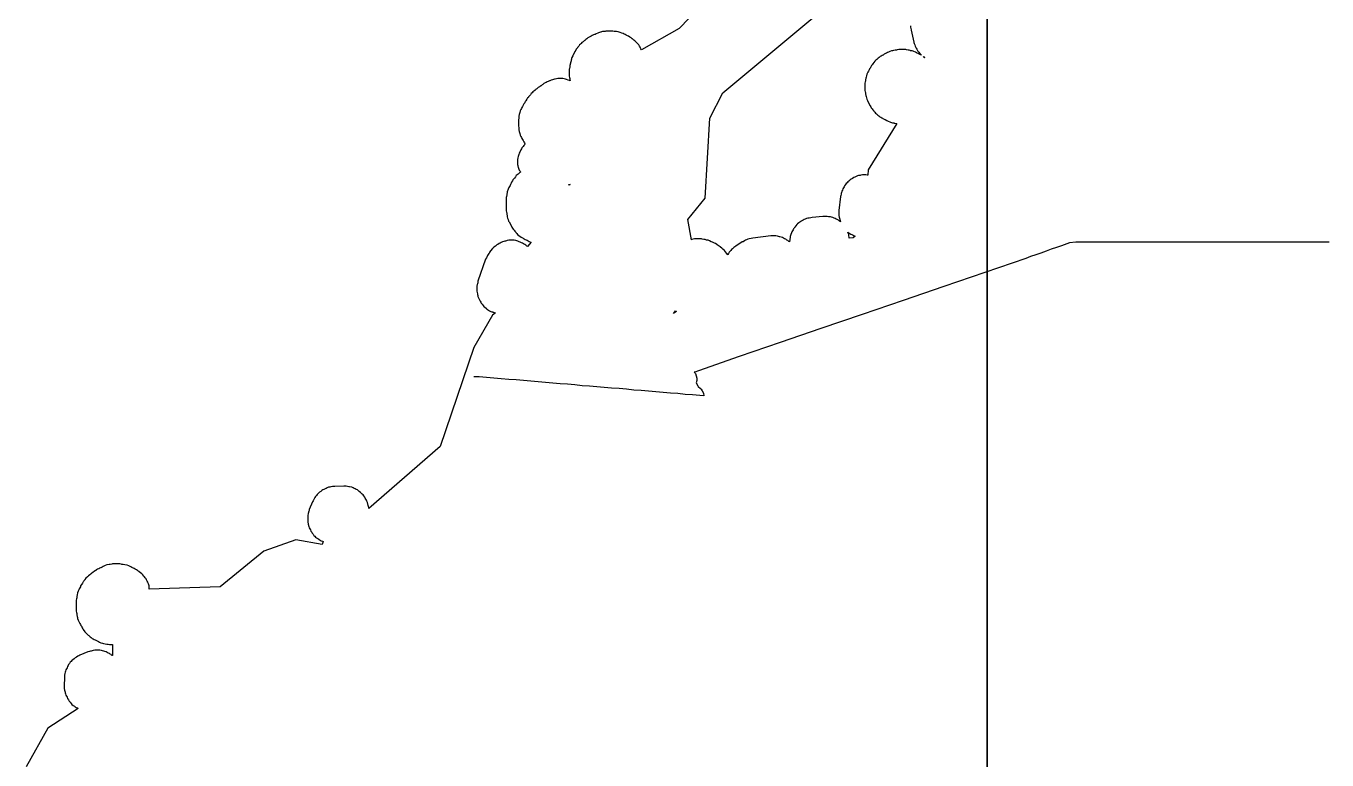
# Model space of a CAD drawing. Header units: metres. Extents: x 0 to 1325, y -1 to 773.
# Drawn here: x 215.29 to 263.19, y 248.19 to 275.21 of the extents above; entities that cross this region are included whole.
import ezdxf

# ---------------------------------------------------------------- set-up
doc = ezdxf.new("R2010")
doc.units = ezdxf.units.M

msp = doc.modelspace()

# ---------------------------------------------------------------- linework, layer by layer
at = {"layer": 'CUT'}
for points in [[(250.68, 210.048), (250.68, 280.268)], [(250.68, 280.268), (250.68, 210.048)], [(242.67, 278.558), (239.34, 275.118), (237.95, 274.328), (237.93, 274.368), (237.92, 274.388), (237.9, 274.428), (237.88, 274.468), (237.85, 274.508), (237.82, 274.548), (237.79, 274.578), (237.77, 274.598), (237.74, 274.628), (237.71, 274.658), (237.67, 274.688), (237.62, 274.728), (237.61, 274.738), (237.57, 274.768), (237.55, 274.778), (237.52, 274.798), (237.47, 274.828), (237.43, 274.848), (237.39, 274.868), (237.35, 274.888), (237.31, 274.908), (237.28, 274.928), (237.23, 274.948), (237.17, 274.968), (237.09, 274.988), (237.03, 274.998), (237, 274.998), (236.98, 274.998), (236.95, 275.008), (236.9, 275.018), (236.86, 275.018), (236.68, 275.018), (236.64, 275.018), (236.61, 275.008), (236.55, 274.998), (236.51, 274.998), (236.48, 274.988), (236.46, 274.978), (236.44, 274.978), (236.4, 274.968), (236.37, 274.958), (236.34, 274.948), (236.28, 274.918), (236.24, 274.898), (236.22, 274.888), (236.19, 274.878), (236.14, 274.858), (236.1, 274.838), (235.98, 274.768), (235.94, 274.738), (235.9, 274.708), (235.86, 274.678), (235.85, 274.668), (235.8, 274.628), (235.76, 274.598), (235.73, 274.568), (235.7, 274.538), (235.67, 274.508), (235.64, 274.468), (235.6, 274.418), (235.59, 274.408), (235.56, 274.368), (235.55, 274.348), (235.53, 274.318), (235.5, 274.268), (235.42, 274.108), (235.39, 274.048), (235.38, 274.018), (235.37, 273.988), (235.36, 273.948), (235.36, 273.928), (235.35, 273.888), (235.33, 273.798), (235.32, 273.788), (235.31, 273.748), (235.31, 273.708), (235.3, 273.648), (235.29, 273.618), (235.29, 273.578), (235.29, 273.398), (235.29, 273.358), (235.3, 273.308), (235.31, 273.278), (235.31, 273.258), (235.31, 273.228), (235.32, 273.188), (235.3, 273.198), (235.25, 273.218), (235.19, 273.238), (235.15, 273.248), (235.11, 273.258), (235.05, 273.268), (235, 273.268), (234.91, 273.268), (234.87, 273.268), (234.82, 273.258), (234.77, 273.248), (234.75, 273.248), (234.71, 273.238), (234.67, 273.228), (234.62, 273.208), (234.6, 273.198), (234.58, 273.188), (234.56, 273.188), (234.51, 273.168), (234.48, 273.148), (234.44, 273.128), (234.41, 273.118), (234.36, 273.088), (234.32, 273.058), (234.3, 273.038), (234.28, 273.028), (234.26, 273.008), (234.25, 272.998), (234.23, 272.988), (234.22, 272.988), (234.19, 272.968), (234.15, 272.938), (234.14, 272.928), (234.1, 272.898), (234.06, 272.878), (234.06, 272.868), (234.05, 272.858), (234.04, 272.848), (234.03, 272.848), (234.02, 272.838), (233.99, 272.808), (233.95, 272.778), (233.92, 272.748), (233.89, 272.718), (233.86, 272.678), (233.85, 272.658), (233.83, 272.638), (233.82, 272.628), (233.82, 272.618), (233.79, 272.598), (233.79, 272.588), (233.78, 272.578), (233.77, 272.558), (233.76, 272.558), (233.73, 272.518), (233.71, 272.478), (233.71, 272.468), (233.7, 272.468), (233.7, 272.458), (233.7, 272.448), (233.68, 272.438), (233.67, 272.418), (233.66, 272.398), (233.65, 272.378), (233.64, 272.368), (233.62, 272.338), (233.59, 272.288), (233.57, 272.248), (233.55, 272.208), (233.53, 272.168), (233.51, 272.138), (233.49, 272.088), (233.47, 272.028), (233.45, 271.948), (233.44, 271.888), (233.44, 271.858), (233.44, 271.838), (233.43, 271.808), (233.42, 271.758), (233.42, 271.718), (233.42, 271.558), (233.42, 271.518), (233.43, 271.468), (233.44, 271.438), (233.44, 271.418), (233.44, 271.388), (233.45, 271.328), (233.47, 271.248), (233.49, 271.188), (233.51, 271.138), (233.53, 271.108), (233.55, 271.068), (233.57, 271.028), (233.59, 270.988), (233.62, 270.948), (233.62, 270.938), (233.64, 270.908), (233.66, 270.868), (233.67, 270.858), (233.65, 270.848), (233.62, 270.808), (233.59, 270.768), (233.57, 270.748), (233.55, 270.718), (233.53, 270.688), (233.51, 270.648), (233.47, 270.568), (233.45, 270.528), (233.43, 270.478), (233.42, 270.438), (233.41, 270.398), (233.4, 270.358), (233.39, 270.298), (233.39, 270.248), (233.39, 270.158), (233.39, 270.108), (233.4, 270.068), (233.4, 270.048), (233.41, 270.018), (233.41, 270.008), (233.42, 269.978), (233.43, 269.938), (233.45, 269.898), (233.48, 269.858), (233.5, 269.828), (233.47, 269.808), (233.46, 269.798), (233.41, 269.758), (233.37, 269.728), (233.34, 269.698), (233.31, 269.658), (233.27, 269.608), (233.26, 269.598), (233.23, 269.558), (233.22, 269.538), (233.2, 269.508), (233.17, 269.458), (233.15, 269.418), (233.13, 269.378), (233.11, 269.338), (233.09, 269.298), (233.07, 269.258), (233.04, 269.198), (233.03, 269.168), (233.02, 269.138), (233.01, 269.098), (233.01, 269.078), (233, 269.058), (232.99, 269.028), (232.99, 268.988), (232.98, 268.928), (232.97, 268.898), (232.97, 268.858), (232.97, 268.448), (232.97, 268.408), (232.98, 268.358), (232.99, 268.328), (232.99, 268.308), (232.99, 268.278), (233, 268.218), (233.01, 268.178), (233.02, 268.138), (233.04, 268.078), (233.06, 268.028), (233.08, 267.998), (233.16, 267.838), (233.18, 267.798), (233.2, 267.768), (233.23, 267.728), (233.26, 267.688), (233.29, 267.658), (233.3, 267.638), (233.32, 267.618), (233.33, 267.608), (233.36, 267.568), (233.39, 267.538), (233.44, 267.498), (233.52, 267.438), (233.55, 267.418), (233.59, 267.398), (233.62, 267.378), (233.63, 267.368), (233.67, 267.348), (233.7, 267.338), (233.71, 267.338), (233.74, 267.318), (233.78, 267.298), (233.82, 267.278), (233.88, 267.248), (233.89, 267.248), (233.75, 267.088), (233.74, 267.098), (233.73, 267.108), (233.69, 267.138), (233.65, 267.168), (233.61, 267.188), (233.57, 267.208), (233.53, 267.228), (233.49, 267.248), (233.45, 267.268), (233.4, 267.288), (233.36, 267.298), (233.32, 267.308), (233.26, 267.318), (233.21, 267.318), (233.12, 267.318), (233.07, 267.318), (233.01, 267.308), (232.98, 267.298), (232.94, 267.288), (232.92, 267.288), (232.88, 267.278), (232.83, 267.258), (232.79, 267.238), (232.75, 267.218), (232.71, 267.198), (232.66, 267.168), (232.63, 267.148), (232.61, 267.138), (232.57, 267.108), (232.52, 267.068), (232.49, 267.038), (232.47, 267.018), (232.39, 266.928), (232.37, 266.898), (232.36, 266.878), (232.35, 266.868), (232.35, 266.858), (232.33, 266.838), (232.33, 266.828), (232.3, 266.798), (232.28, 266.758), (232.24, 266.678), (232.21, 266.628), (231.93, 265.818), (231.92, 265.758), (231.91, 265.718), (231.9, 265.688), (231.89, 265.628), (231.89, 265.578), (231.89, 265.488), (231.89, 265.448), (231.9, 265.398), (231.91, 265.348), (231.91, 265.328), (231.92, 265.288), (231.93, 265.248), (231.95, 265.198), (231.97, 265.158), (232.01, 265.078), (232.03, 265.038), (232.05, 265.008), (232.08, 264.968), (232.12, 264.918), (232.15, 264.888), (232.18, 264.858), (232.23, 264.818), (232.24, 264.808), (232.25, 264.798), (232.28, 264.768), (232.32, 264.748), (232.36, 264.718), (232.4, 264.698), (232.44, 264.688), (232.46, 264.688), (232.48, 264.678), (232.5, 264.668), (232.55, 264.648), (232.57, 264.648), (232.46, 264.568), (231.78, 263.378), (230.54, 259.728), (227.91, 257.448), (227.91, 257.468), (227.9, 257.518), (227.89, 257.558), (227.89, 257.568), (227.88, 257.598), (227.88, 257.608), (227.86, 257.668), (227.84, 257.718), (227.82, 257.748), (227.8, 257.788), (227.78, 257.828), (227.76, 257.868), (227.73, 257.908), (227.7, 257.948), (227.67, 257.978), (227.61, 258.038), (227.56, 258.078), (227.52, 258.108), (227.49, 258.128), (227.45, 258.148), (227.41, 258.168), (227.37, 258.188), (227.33, 258.208), (227.28, 258.228), (227.2, 258.248), (227.18, 258.248), (227.13, 258.258), (227.08, 258.268), (227.04, 258.268), (227, 258.268), (226.99, 258.268), (226.66, 258.258), (226.62, 258.258), (226.57, 258.258), (226.51, 258.248), (226.47, 258.238), (226.43, 258.228), (226.38, 258.208), (226.34, 258.188), (226.3, 258.168), (226.26, 258.148), (226.22, 258.128), (226.18, 258.108), (226.14, 258.078), (226.1, 258.048), (226.07, 258.018), (226.04, 257.988), (226.01, 257.958), (225.98, 257.928), (225.95, 257.888), (225.92, 257.848), (225.9, 257.808), (225.86, 257.728), (225.84, 257.698), (225.72, 257.408), (225.71, 257.378), (225.7, 257.348), (225.68, 257.268), (225.68, 257.248), (225.67, 257.198), (225.66, 257.148), (225.66, 257.108), (225.66, 257.028), (225.66, 256.988), (225.67, 256.938), (225.68, 256.888), (225.68, 256.868), (225.7, 256.788), (225.72, 256.738), (225.74, 256.698), (225.76, 256.658), (225.78, 256.618), (225.8, 256.588), (225.81, 256.578), (225.83, 256.538), (225.86, 256.498), (225.89, 256.458), (225.92, 256.428), (225.95, 256.398), (225.99, 256.368), (226.03, 256.338), (226.07, 256.318), (226.08, 256.308), (226.12, 256.278), (226.16, 256.258), (226.2, 256.248), (226.23, 256.228), (226.19, 256.128), (225.22, 256.298), (224.04, 255.878), (222.44, 254.568), (219.83, 254.478), (219.83, 254.508), (219.83, 254.548), (219.82, 254.598), (219.81, 254.638), (219.8, 254.678), (219.78, 254.718), (219.77, 254.738), (219.75, 254.778), (219.73, 254.818), (219.71, 254.858), (219.68, 254.898), (219.65, 254.938), (219.64, 254.948), (219.63, 254.958), (219.59, 255.008), (219.58, 255.018), (219.55, 255.048), (219.51, 255.078), (219.46, 255.118), (219.45, 255.128), (219.41, 255.158), (219.39, 255.168), (219.36, 255.188), (219.31, 255.218), (219.27, 255.238), (219.19, 255.278), (219.15, 255.298), (219.12, 255.318), (219.07, 255.338), (219.01, 255.358), (218.93, 255.378), (218.87, 255.388), (218.84, 255.388), (218.82, 255.388), (218.79, 255.398), (218.74, 255.408), (218.7, 255.408), (218.52, 255.408), (218.48, 255.408), (218.45, 255.398), (218.39, 255.388), (218.35, 255.388), (218.27, 255.368), (218.21, 255.348), (218.16, 255.328), (218.13, 255.308), (218.09, 255.288), (218.05, 255.268), (218.03, 255.258), (218, 255.248), (217.97, 255.228), (217.96, 255.228), (217.92, 255.218), (217.89, 255.188), (217.86, 255.168), (217.85, 255.168), (217.71, 255.068), (217.69, 255.048), (217.68, 255.038), (217.65, 255.018), (217.64, 255.008), (217.59, 254.968), (217.55, 254.938), (217.49, 254.878), (217.46, 254.838), (217.45, 254.818), (217.43, 254.798), (217.42, 254.788), (217.41, 254.758), (217.4, 254.748), (217.38, 254.718), (217.37, 254.698), (217.35, 254.668), (217.34, 254.648), (217.33, 254.648), (217.3, 254.598), (217.29, 254.568), (217.27, 254.528), (217.25, 254.488), (217.23, 254.458), (217.21, 254.408), (217.19, 254.348), (217.17, 254.268), (217.16, 254.208), (217.16, 254.178), (217.16, 254.158), (217.15, 254.128), (217.14, 254.078), (217.14, 254.038), (217.14, 253.708), (217.14, 253.668), (217.15, 253.618), (217.16, 253.588), (217.16, 253.568), (217.16, 253.538), (217.17, 253.478), (217.18, 253.438), (217.19, 253.398), (217.21, 253.338), (217.23, 253.288), (217.25, 253.258), (217.27, 253.218), (217.29, 253.178), (217.31, 253.138), (217.34, 253.098), (217.34, 253.088), (217.36, 253.058), (217.38, 253.018), (217.4, 252.988), (217.46, 252.908), (217.5, 252.858), (217.53, 252.828), (217.57, 252.798), (217.58, 252.788), (217.6, 252.768), (217.62, 252.758), (217.65, 252.728), (217.69, 252.698), (217.73, 252.668), (217.76, 252.648), (217.8, 252.628), (217.84, 252.608), (217.88, 252.588), (217.96, 252.548), (217.99, 252.528), (218.04, 252.508), (218.1, 252.488), (218.14, 252.478), (218.16, 252.478), (218.2, 252.468), (218.21, 252.468), (218.26, 252.458), (218.31, 252.448), (218.36, 252.438), (218.4, 252.438), (218.41, 252.438), (218.45, 252.438), (218.47, 252.438), (218.47, 252.038), (218.46, 252.038), (218.44, 252.048), (218.42, 252.068), (218.39, 252.088), (218.36, 252.108), (218.32, 252.128), (218.28, 252.148), (218.24, 252.168), (218.19, 252.188), (218.15, 252.198), (218.11, 252.208), (218.07, 252.218), (218.01, 252.228), (217.96, 252.228), (217.87, 252.228), (217.82, 252.228), (217.76, 252.218), (217.73, 252.208), (217.69, 252.198), (217.67, 252.198), (217.63, 252.188), (217.57, 252.168), (217.27, 252.048), (217.24, 252.028), (217.2, 252.008), (217.15, 251.978), (217.12, 251.958), (217.1, 251.948), (217.06, 251.918), (217.01, 251.878), (216.98, 251.848), (216.95, 251.818), (216.92, 251.788), (216.89, 251.748), (216.86, 251.708), (216.84, 251.668), (216.82, 251.628), (216.8, 251.588), (216.78, 251.548), (216.76, 251.508), (216.74, 251.458), (216.73, 251.418), (216.72, 251.378), (216.71, 251.318), (216.71, 251.268), (216.71, 251.228), (216.7, 250.918), (216.7, 250.908), (216.7, 250.868), (216.7, 250.818), (216.71, 250.758), (216.72, 250.728), (216.73, 250.688), (216.73, 250.668), (216.74, 250.628), (216.76, 250.578), (216.78, 250.538), (216.8, 250.498), (216.82, 250.458), (216.85, 250.408), (216.87, 250.378), (216.88, 250.358), (216.91, 250.318), (216.95, 250.268), (216.98, 250.238), (217.03, 250.198), (217.07, 250.168), (217.1, 250.148), (217.14, 250.128), (217.18, 250.108), (217.21, 250.088), (216.09, 249.358), (215.29, 247.938)], [(247.86, 275.208), (247.86, 275.168), (247.87, 275.118), (247.88, 275.068), (247.88, 275.058), (247.98, 274.608), (247.98, 274.598), (247.99, 274.558), (248.01, 274.508), (248.03, 274.468), (248.07, 274.388), (248.09, 274.348), (248.11, 274.308), (248.13, 274.278), (248.16, 274.238), (248.2, 274.188), (248.23, 274.158), (248.26, 274.128), (248.22, 274.148), (248.18, 274.168), (248.16, 274.178), (248.08, 274.218), (248.04, 274.238), (247.98, 274.268), (247.95, 274.278), (247.92, 274.288), (247.88, 274.298), (247.86, 274.298), (247.84, 274.308), (247.81, 274.318), (247.77, 274.318), (247.71, 274.328), (247.68, 274.338), (247.64, 274.338), (247.46, 274.338), (247.42, 274.338), (247.37, 274.328), (247.34, 274.318), (247.32, 274.318), (247.29, 274.318), (247.23, 274.308), (247.19, 274.298), (247.15, 274.288), (247.09, 274.268), (247.04, 274.248), (247.01, 274.228), (246.97, 274.208), (246.93, 274.188), (246.89, 274.168), (246.85, 274.138), (246.84, 274.138), (246.81, 274.118), (246.77, 274.098), (246.74, 274.078), (246.7, 274.048), (246.66, 274.018), (246.61, 273.978), (246.58, 273.948), (246.57, 273.938), (246.54, 273.908), (246.5, 273.858), (246.47, 273.818), (246.44, 273.778), (246.42, 273.748), (246.4, 273.708), (246.38, 273.678), (246.38, 273.668), (246.35, 273.628), (246.33, 273.588), (246.31, 273.548), (246.29, 273.508), (246.27, 273.478), (246.25, 273.428), (246.23, 273.368), (246.22, 273.328), (246.21, 273.288), (246.2, 273.228), (246.2, 273.198), (246.2, 273.178), (246.19, 273.148), (246.18, 273.098), (246.18, 273.058), (246.18, 272.878), (246.18, 272.838), (246.19, 272.788), (246.2, 272.758), (246.2, 272.738), (246.2, 272.708), (246.21, 272.648), (246.22, 272.608), (246.23, 272.568), (246.25, 272.508), (246.27, 272.458), (246.29, 272.428), (246.37, 272.268), (246.39, 272.228), (246.41, 272.198), (246.44, 272.158), (246.47, 272.118), (246.5, 272.088), (246.51, 272.068), (246.53, 272.048), (246.54, 272.038), (246.57, 271.998), (246.6, 271.968), (246.65, 271.928), (246.69, 271.898), (246.73, 271.868), (246.76, 271.848), (246.8, 271.828), (246.83, 271.808), (246.84, 271.798), (246.88, 271.778), (246.91, 271.768), (246.92, 271.768), (246.99, 271.728), (247.03, 271.708), (247.09, 271.678), (247.12, 271.668), (247.15, 271.658), (247.16, 271.658), (247.19, 271.648), (247.2, 271.648), (247.22, 271.648), (247.22, 271.638), (247.24, 271.638), (247.26, 271.628), (247.28, 271.628), (247.33, 271.618), (247.35, 271.618), (246.3, 269.908), (246.28, 269.718), (246.26, 269.718), (246.21, 269.728), (246.17, 269.728), (246.14, 269.728), (246.09, 269.728), (246.03, 269.718), (246, 269.708), (245.96, 269.698), (245.94, 269.698), (245.9, 269.688), (245.85, 269.668), (245.81, 269.648), (245.77, 269.628), (245.72, 269.598), (245.69, 269.578), (245.67, 269.568), (245.63, 269.538), (245.58, 269.498), (245.55, 269.468), (245.52, 269.438), (245.49, 269.408), (245.46, 269.368), (245.43, 269.328), (245.41, 269.288), (245.39, 269.248), (245.37, 269.208), (245.35, 269.168), (245.33, 269.128), (245.31, 269.078), (245.3, 269.038), (245.3, 269.018), (245.29, 268.968), (245.28, 268.928), (245.22, 268.418), (245.22, 268.368), (245.22, 268.278), (245.22, 268.228), (245.23, 268.168), (245.24, 268.128), (245.26, 268.048), (245.28, 267.998), (245.24, 268.028), (245.2, 268.058), (245.16, 268.078), (245.12, 268.098), (245.08, 268.118), (245.04, 268.138), (244.99, 268.158), (244.95, 268.168), (244.91, 268.178), (244.89, 268.178), (244.84, 268.188), (244.79, 268.198), (244.75, 268.198), (244.67, 268.198), (244.63, 268.198), (244.23, 268.158), (244.18, 268.148), (244.13, 268.138), (244.11, 268.138), (244.07, 268.128), (244.03, 268.118), (243.98, 268.098), (243.94, 268.078), (243.9, 268.058), (243.86, 268.038), (243.83, 268.018), (243.82, 268.008), (243.78, 267.988), (243.74, 267.958), (243.7, 267.928), (243.67, 267.898), (243.63, 267.848), (243.6, 267.808), (243.59, 267.788), (243.57, 267.768), (243.55, 267.738), (243.53, 267.708), (243.51, 267.668), (243.49, 267.628), (243.47, 267.588), (243.45, 267.538), (243.43, 267.458), (243.43, 267.438), (243.4, 267.268), (243.38, 267.278), (243.34, 267.308), (243.3, 267.328), (243.29, 267.338), (243.26, 267.358), (243.22, 267.378), (243.18, 267.398), (243.14, 267.418), (243.09, 267.438), (243.05, 267.448), (243.03, 267.448), (242.99, 267.458), (242.96, 267.468), (242.9, 267.478), (242.85, 267.478), (242.76, 267.478), (242.71, 267.478), (242.05, 267.398), (241.99, 267.388), (241.91, 267.368), (241.87, 267.358), (241.82, 267.338), (241.78, 267.318), (241.74, 267.298), (241.69, 267.268), (241.66, 267.258), (241.42, 267.098), (241.39, 267.078), (241.35, 267.048), (241.3, 267.008), (241.27, 266.978), (241.24, 266.948), (241.21, 266.918), (241.18, 266.878), (241.15, 266.838), (241.13, 266.798), (241.13, 266.788), (241.12, 266.798), (241.09, 266.838), (241.08, 266.848), (241.04, 266.898), (241.01, 266.938), (240.95, 266.998), (240.91, 267.028), (240.86, 267.068), (240.85, 267.078), (240.81, 267.108), (240.78, 267.128), (240.77, 267.128), (240.74, 267.148), (240.72, 267.168), (240.67, 267.198), (240.64, 267.208), (240.56, 267.248), (240.52, 267.268), (240.46, 267.298), (240.43, 267.308), (240.4, 267.318), (240.34, 267.328), (240.32, 267.338), (240.29, 267.348), (240.25, 267.348), (240.19, 267.358), (240.16, 267.368), (240.12, 267.368), (239.95, 267.368), (239.9, 267.368), (239.85, 267.358), (239.81, 267.348), (239.79, 267.338), (239.66, 268.088), (240.29, 268.868), (240.47, 271.818), (240.95, 272.748), (244.26, 275.508)]]:
    msp.add_lwpolyline(points, dxfattribs=at)
for points in [[(248.36, 274.048), (248.34, 274.068), (248.32, 274.088), (248.36, 274.068), (248.38, 274.048), (248.37, 274.038), (248.36, 274.048)], [(235.28, 269.348), (235.27, 269.368), (235.28, 269.368), (235.32, 269.368), (235.28, 269.348)], [(245.58, 267.528), (245.57, 267.568), (245.56, 267.578), (245.56, 267.598), (245.55, 267.608), (245.55, 267.618), (245.58, 267.598), (245.62, 267.568), (245.66, 267.548), (245.7, 267.528), (245.74, 267.508), (245.78, 267.488), (245.82, 267.468), (245.74, 267.408), (245.6, 267.398), (245.6, 267.438), (245.59, 267.478), (245.58, 267.528)], [(239.13, 264.628), (239.2, 264.728), (239.23, 264.708), (239.24, 264.698), (239.13, 264.628)]]:
    msp.add_lwpolyline(points, close=True, dxfattribs=at)
at = {"layer": 'SCORE'}
for points in [[(252.66, 266.848), (252.47, 266.788)], [(252.85, 266.918), (252.66, 266.848)], [(253.04, 266.988), (252.85, 266.918)], [(253.23, 267.058), (253.04, 266.988)], [(253.42, 267.118), (253.23, 267.058)], [(253.61, 267.188), (253.42, 267.118)], [(253.71, 267.228), (253.61, 267.188)], [(253.94, 267.248), (253.71, 267.228)], [(254.15, 267.248), (253.94, 267.248)], [(254.3, 267.248), (254.15, 267.248)], [(254.46, 267.248), (254.3, 267.248)], [(254.62, 267.248), (254.46, 267.248)], [(254.78, 267.248), (254.62, 267.248)], [(254.93, 267.248), (254.78, 267.248)], [(255.09, 267.248), (254.93, 267.248)], [(255.25, 267.248), (255.09, 267.248)], [(255.4, 267.248), (255.25, 267.248)], [(255.56, 267.248), (255.4, 267.248)], [(255.72, 267.248), (255.56, 267.248)], [(255.88, 267.248), (255.72, 267.248)], [(256.03, 267.248), (255.88, 267.248)], [(256.19, 267.248), (256.03, 267.248)], [(256.35, 267.248), (256.19, 267.248)], [(256.51, 267.248), (256.35, 267.248)], [(256.66, 267.248), (256.51, 267.248)], [(256.82, 267.248), (256.66, 267.248)], [(256.98, 267.248), (256.82, 267.248)], [(257.13, 267.248), (256.98, 267.248)], [(257.29, 267.248), (257.13, 267.248)], [(257.45, 267.248), (257.29, 267.248)], [(257.61, 267.248), (257.45, 267.248)], [(257.76, 267.248), (257.61, 267.248)], [(257.92, 267.248), (257.76, 267.248)], [(258.08, 267.248), (257.92, 267.248)], [(258.23, 267.248), (258.08, 267.248)], [(258.39, 267.248), (258.23, 267.248)], [(258.55, 267.248), (258.39, 267.248)], [(258.71, 267.248), (258.55, 267.248)], [(258.86, 267.248), (258.71, 267.248)], [(259.02, 267.248), (258.86, 267.248)], [(259.18, 267.248), (259.02, 267.248)], [(259.34, 267.248), (259.18, 267.248)], [(259.49, 267.248), (259.34, 267.248)], [(259.65, 267.248), (259.49, 267.248)], [(259.81, 267.248), (259.65, 267.248)], [(259.96, 267.248), (259.81, 267.248)], [(260.12, 267.248), (259.96, 267.248)], [(260.28, 267.248), (260.12, 267.248)], [(260.44, 267.248), (260.28, 267.248)], [(260.59, 267.248), (260.44, 267.248)], [(260.75, 267.248), (260.59, 267.248)], [(260.91, 267.248), (260.75, 267.248)], [(261.06, 267.248), (260.91, 267.248)], [(261.14, 267.248), (261.06, 267.248)], [(261.22, 267.248), (261.14, 267.248)], [(261.38, 267.248), (261.22, 267.248)], [(261.44, 267.248), (261.38, 267.248)], [(261.54, 267.248), (261.44, 267.248)], [(261.69, 267.248), (261.54, 267.248)], [(261.85, 267.248), (261.69, 267.248)], [(262.01, 267.248), (261.85, 267.248)], [(262.17, 267.248), (262.01, 267.248)], [(262.32, 267.248), (262.17, 267.248)], [(262.48, 267.248), (262.32, 267.248)], [(262.64, 267.248), (262.48, 267.248)], [(262.79, 267.248), (262.64, 267.248)], [(262.95, 267.248), (262.79, 267.248)], [(263.11, 267.248), (262.95, 267.248)], [(263.27, 267.248), (263.11, 267.248)], [(252.1, 266.648), (250.59, 266.138)], [(252.28, 266.718), (252.1, 266.648)], [(252.47, 266.788), (252.28, 266.718)], [(250.59, 266.138), (249.08, 265.618)], [(249.08, 265.618), (247.58, 265.108)], [(247.58, 265.108), (246.07, 264.588)], [(246.07, 264.588), (244.56, 264.068)], [(244.56, 264.068), (243.06, 263.558)], [(243.06, 263.558), (241.55, 263.038)], [(241.55, 263.038), (240.05, 262.518)], [(240.05, 262.518), (239.91, 262.468)], [(231.98, 262.288), (231.78, 262.298)], [(232.25, 262.268), (231.98, 262.288)], [(232.52, 262.248), (232.25, 262.268)], [(232.79, 262.218), (232.52, 262.248)], [(233.07, 262.198), (232.79, 262.218)], [(233.34, 262.178), (233.07, 262.198)], [(233.61, 262.158), (233.34, 262.178)], [(233.88, 262.128), (233.61, 262.158)], [(234.15, 262.108), (233.88, 262.128)], [(234.42, 262.088), (234.15, 262.108)], [(234.69, 262.058), (234.42, 262.088)], [(234.96, 262.038), (234.69, 262.058)], [(235.23, 262.018), (234.96, 262.038)], [(235.5, 261.998), (235.23, 262.018)], [(239.9, 262.468), (239.89, 262.468)], [(239.89, 262.468), (239.94, 262.418)], [(239.91, 262.468), (239.9, 262.468)], [(239.94, 262.418), (239.99, 262.248)], [(239.99, 262.158), (239.96, 262.078)], [(239.96, 262.078), (240.02, 261.968)], [(239.99, 262.248), (239.99, 262.158)], [(235.77, 261.968), (235.5, 261.998)], [(236.04, 261.948), (235.77, 261.968)], [(236.31, 261.928), (236.04, 261.948)], [(236.58, 261.898), (236.31, 261.928)], [(236.85, 261.878), (236.58, 261.898)], [(237.13, 261.858), (236.85, 261.878)], [(237.4, 261.838), (237.13, 261.858)], [(237.67, 261.808), (237.4, 261.838)], [(237.94, 261.788), (237.67, 261.808)], [(238.21, 261.768), (237.94, 261.788)], [(238.48, 261.738), (238.21, 261.768)], [(238.75, 261.718), (238.48, 261.738)], [(239.02, 261.698), (238.75, 261.718)], [(239.29, 261.678), (239.02, 261.698)], [(239.56, 261.648), (239.29, 261.678)], [(239.83, 261.628), (239.56, 261.648)], [(240.1, 261.608), (239.83, 261.628)], [(240.02, 261.968), (240.04, 261.938)], [(240.04, 261.938), (240.12, 261.868)], [(240.25, 261.598), (240.1, 261.608)], [(240.12, 261.868), (240.15, 261.838)], [(240.15, 261.838), (240.19, 261.778)], [(240.19, 261.778), (240.23, 261.698)], [(240.23, 261.698), (240.25, 261.598)]]:
    msp.add_lwpolyline(points, dxfattribs=at)

doc.saveas('drawing.dxf')
